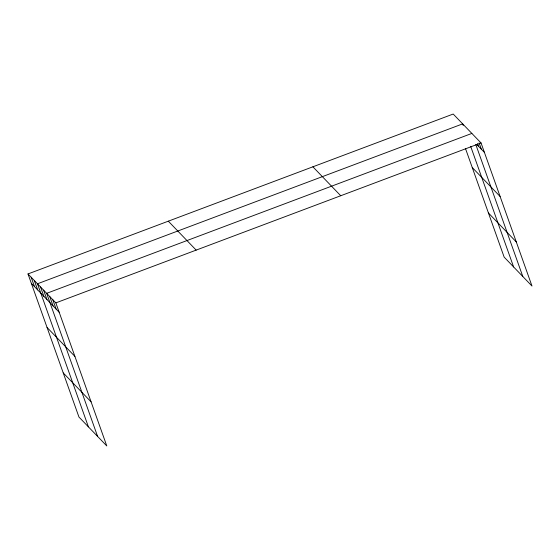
<?xml version="1.0" encoding="UTF-8"?>
<svg xmlns="http://www.w3.org/2000/svg" width="560" height="560" viewBox="0 0 560 560"><rect width="100%" height="100%" fill="white"/><g stroke="black" fill="none" stroke-linecap="round" stroke-linejoin="round"><path stroke-width="0.84" d="M28 273.945L55.846 302.883L106.799 445.963L78.946 417.025L28 273.945L453.201 114.037L481.054 142.975L532 286.055L504.154 257.117L465.563 148.743M471.863 133.42L46.655 293.335L97.608 436.415M55.846 302.883L481.054 142.975M476.735 144.396L484.393 152.355M472.255 167.538L500.101 196.476M488.439 212.996L516.292 241.934M312.886 166.803L340.732 195.741M168.315 221.172L196.168 250.11M31.339 283.332L59.192 312.27M47.054 327.453L74.9 356.391M63.238 372.911L91.084 401.849M479.101 142.919L481.327 149.17M477.428 143.64L478.268 145.992M475.783 144.438L522.809 276.507M463.225 125.44L462.672 123.872L37.471 283.787L88.417 426.867M470.666 146.328L513.618 266.952M52.787 299.705L56.126 309.085M49.721 296.52L53.06 305.9M43.596 290.15L46.935 299.537M40.53 286.972L43.876 296.352M34.314 280.504L37.653 289.891M31.157 277.228L34.496 286.608"/></g></svg>
